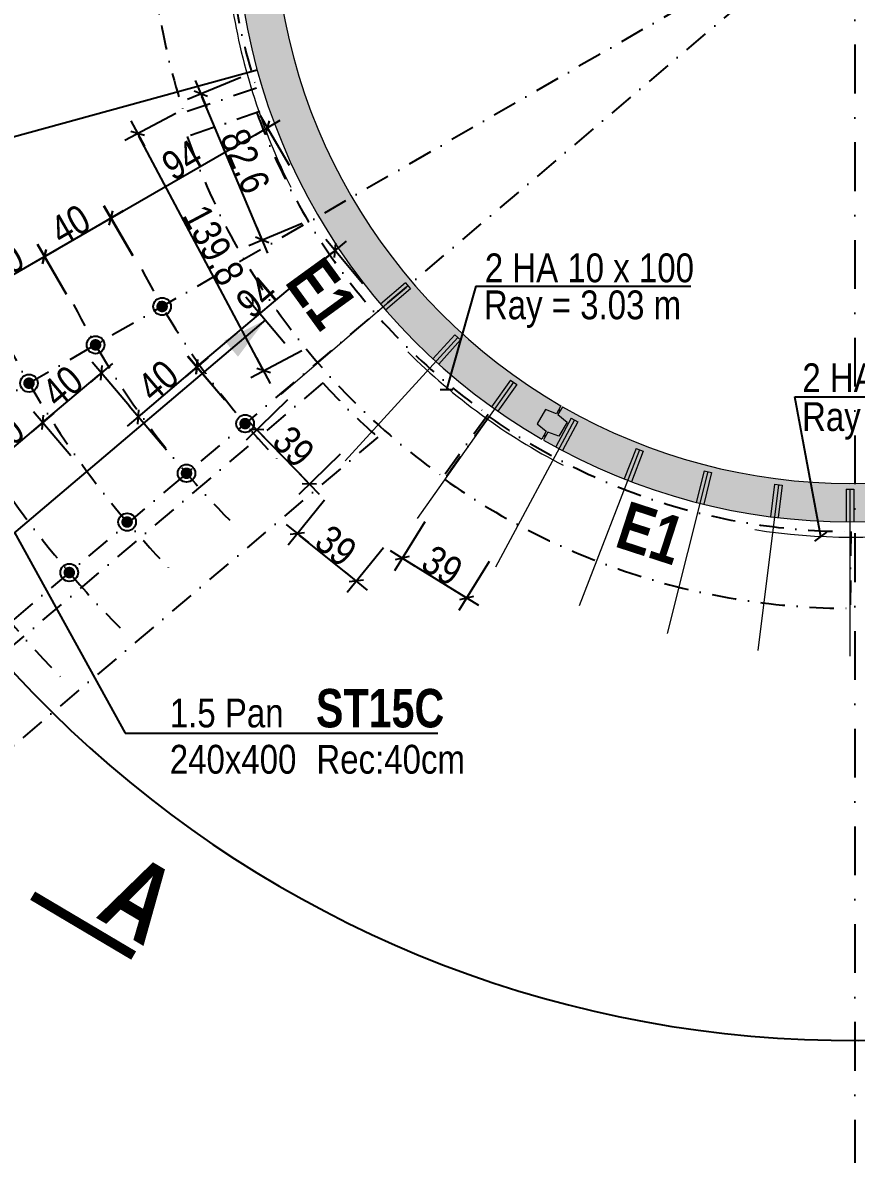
# Model space of a CAD drawing. Header units: metres. Extents: x 33574 to 39801, y -147554 to -143354.
# Drawn here: x 37108 to 37542, y -147015 to -146426 of the extents above; entities that cross this region are included whole.
import ezdxf
from ezdxf.enums import TextEntityAlignment as Align

# ---------------------------------------------------------------- set-up
doc = ezdxf.new("R2010")
doc.units = ezdxf.units.M
doc.header["$PDMODE"] = 65
doc.linetypes.add('INTERROMPU2', pattern=[9.525, 6.35, -3.175])
doc.linetypes.add('TIRETPTX2', pattern=[50.8, 25.4, -12.7, 0, -12.7])
for name, color, linetype in [('01_cote_gen', 4, 'Continuous'), ('01_isolant ext', 2, 'TIRETPTX2'), ('01_linteaux', 3, 'Continuous'), ('01_murs_coup', 5, 'Continuous'), ('01_murs_sup', 2, 'INTERROMPU2'), ('01_poch_murs', 251, 'Continuous'), ('01_texte', 230, 'Continuous'), ('AA_COTES', 2, 'Continuous')]:
    doc.layers.add(name, color=color, linetype=linetype)
doc.styles.add('ARIAL NA', font='ARIALN.TTF')
doc.styles.add('impact', font='impact.ttf')
doc.styles.add('STYLE2', font='ARIALN.TTF')
doc.dimstyles.new('JB50', dxfattribs={"dimscale": 0.1, "dimtxt": 150, "dimasz": 15, "dimexe": 0.1, "dimexo": 0.1, "dimgap": 0.09, "dimtad": 1, "dimdec": 1, "dimdsep": 46, "dimtxsty": 'STYLE2', "dimblk1": 'BOND_G', "dimblk2": 'BOND_D', "dimsah": 1, "dimcen": 1.5, "dimdle": 0.01, "dimse1": 1, "dimse2": 1, "dimclrd": 4, "dimclre": 2, "dimclrt": 6, "dimazin": 2, "dimtfac": 2.333333, "dimtdec": 1, "dimtix": 1, "dimtmove": 2, "dimatfit": 3, "dimldrblk": 'BOND_G', "dimfxl": 1, "dimtolj": 1, "dimtzin": 0, "dimarcsym": 0})
pattern_1 = [(0, (20298.833, -129204.6845), (1.5875, 3.175), [0, -3.175])]

# ---------------------------------------------------------------- blocks, each defined once
blk = doc.blocks.new('BOND_G')
at = {"layer": 'AA_COTES', "color": 0}
for p, q in [((0, -5), (0, 15)), ((5, 0), (-5, 0)), ((1.77, 1.77), (-1.77, -1.77))]:
    blk.add_line(p, q, dxfattribs=at)
blk = doc.blocks.new('BOND_D')
at = {"layer": 'AA_COTES', "color": 0}
for p, q in [((0, 5), (0, -15)), ((5, 0), (-5, 0)), ((-1.77, -1.77), (1.77, 1.77))]:
    blk.add_line(p, q, dxfattribs=at)
blk = doc.blocks.new('*D359')
at = {"layer": '01_cote_gen', "color": 4, "lineweight": -2, "transparency": 16777216}
blk.add_line((37256.41, -146665.23), (37231.06, -146639.1), dxfattribs=at)
at = {"layer": 'DEFPOINTS', "color": 0, "lineweight": 0, "transparency": 16777216}
for p in [(37295.82, -146574.21), (37323.25, -146602.49), (37230.02, -146638.02)]:
    blk.add_point(p, dxfattribs=at)
at = {"layer": '01_cote_gen', "color": 4, "lineweight": -2, "transparency": 16777216, "xscale": 1.5, "yscale": 1.5, "zscale": 1.5}
for name, p, rotation in [('BOND_D', (37230.02, -146638.02), 134.1216744054231), ('BOND_G', (37257.45, -146666.31), 314.1216744054231)]:
    blk.add_blockref(name, p, dxfattribs=dict(at, rotation=rotation))
at = {"layer": '01_cote_gen', "color": 6, "lineweight": 0, "transparency": 16777216, "insert": (37249.24, -146646.82), "char_height": 15, "attachment_point": 5, "rotation": 314.12167, "style": 'STYLE2'}
blk.add_mtext('\\A1;39', dxfattribs=at)
blk = doc.blocks.new('*D385')
at = {"layer": '01_cote_gen', "color": 4, "lineweight": -2, "ltscale": 5, "transparency": 16777216}
blk.add_line((37280.67, -146715.88), (37252.31, -146693.06), dxfattribs=at)
at = {"layer": 'DEFPOINTS', "color": 0, "lineweight": 0, "ltscale": 5, "transparency": 16777216}
for p in [(37323.25, -146602.49), (37353.95, -146627.19), (37251.14, -146692.12)]:
    blk.add_point(p, dxfattribs=at)
at = {"layer": '01_cote_gen', "color": 4, "lineweight": -2, "ltscale": 5, "transparency": 16777216, "xscale": 1.5, "yscale": 1.5, "zscale": 1.5}
for name, p, rotation in [('BOND_D', (37251.14, -146692.12), 141.1809777991677), ('BOND_G', (37281.84, -146716.82), 321.1809777991677)]:
    blk.add_blockref(name, p, dxfattribs=dict(at, rotation=rotation))
at = {"layer": '01_cote_gen', "color": 6, "lineweight": 0, "ltscale": 5, "transparency": 16777216, "insert": (37271.3, -146698.49), "char_height": 15, "attachment_point": 5, "rotation": 321.18098, "style": 'STYLE2'}
blk.add_mtext('\\A1;39', dxfattribs=at)
blk = doc.blocks.new('*D386')
at = {"layer": '01_cote_gen', "color": 4, "lineweight": -2, "ltscale": 5, "transparency": 16777216}
blk.add_line((37338.04, -146724.9), (37307.09, -146705.74), dxfattribs=at)
at = {"layer": 'DEFPOINTS', "color": 0, "lineweight": 0, "ltscale": 5, "transparency": 16777216}
for p in [(37353.95, -146627.19), (37387.45, -146647.93), (37305.81, -146704.95)]:
    blk.add_point(p, dxfattribs=at)
at = {"layer": '01_cote_gen', "color": 4, "lineweight": -2, "ltscale": 5, "transparency": 16777216, "xscale": 1.5, "yscale": 1.5, "zscale": 1.5}
for name, p, rotation in [('BOND_D', (37305.81, -146704.95), 148.2402128682516), ('BOND_G', (37339.31, -146725.69), 328.2402128682516)]:
    blk.add_blockref(name, p, dxfattribs=dict(at, rotation=rotation))
at = {"layer": '01_cote_gen', "color": 6, "lineweight": 0, "ltscale": 5, "transparency": 16777216, "insert": (37326.6, -146708.8), "char_height": 15, "attachment_point": 5, "rotation": 328.24021, "style": 'STYLE2'}
blk.add_mtext('\\A1;39', dxfattribs=at)
blk = doc.blocks.new('*D393')
at = {"layer": '01_cote_gen', "color": 4, "lineweight": -2, "ltscale": 5, "transparency": 16777216}
blk.add_line((37232.33, -146537.83), (37201.52, -146464.43), dxfattribs=at)
at = {"layer": 'DEFPOINTS', "color": 0, "lineweight": 0, "ltscale": 5, "transparency": 16777216}
for p in [(37230.24, -146450.74), (37200.93, -146463.04), (37262.22, -146526.91)]:
    blk.add_point(p, dxfattribs=at)
at = {"layer": '01_cote_gen', "color": 4, "lineweight": -2, "ltscale": 5, "transparency": 16777216, "xscale": 1.5, "yscale": 1.5, "zscale": 1.5}
for name, p, rotation in [('BOND_D', (37200.93, -146463.04), 112.7729544706925), ('BOND_G', (37232.91, -146539.21), 292.7729544706925)]:
    blk.add_blockref(name, p, dxfattribs=dict(at, rotation=rotation))
at = {"layer": '01_cote_gen', "color": 6, "lineweight": 0, "ltscale": 5, "transparency": 16777216, "insert": (37223.99, -146498.16), "char_height": 15, "attachment_point": 5, "rotation": 292.77295, "style": 'STYLE2'}
blk.add_mtext('\\A1;82.6', dxfattribs=at)
blk = doc.blocks.new('*D394')
at = {"layer": '01_cote_gen', "color": 4, "lineweight": -2, "ltscale": 5, "transparency": 16777216}
blk.add_line((37232.91, -146605.93), (37168.73, -146485.11), dxfattribs=at)
at = {"layer": 'DEFPOINTS', "color": 0, "lineweight": 0, "ltscale": 5, "transparency": 16777216}
for p in [(37230.24, -146450.74), (37168.03, -146483.78), (37295.82, -146574.21)]:
    blk.add_point(p, dxfattribs=at)
at = {"layer": '01_cote_gen', "color": 4, "lineweight": -2, "ltscale": 5, "transparency": 16777216, "xscale": 1.5, "yscale": 1.5, "zscale": 1.5}
for name, p, rotation in [('BOND_D', (37168.03, -146483.78), 117.9742648822038), ('BOND_G', (37233.61, -146607.25), 297.9742648822038)]:
    blk.add_blockref(name, p, dxfattribs=dict(at, rotation=rotation))
at = {"layer": '01_cote_gen', "color": 6, "lineweight": 0, "ltscale": 5, "transparency": 16777216, "insert": (37207.59, -146541.92), "char_height": 15, "attachment_point": 5, "rotation": 297.97426, "style": 'STYLE2'}
blk.add_mtext('\\A1;139.8', dxfattribs=at)
blk = doc.blocks.new('*D396')
at = {"layer": '01_cote_gen', "color": 4, "lineweight": -2, "ltscale": 5, "transparency": 16777216}
blk.add_line((37155.49, -146527), (37234.33, -146481.55), dxfattribs=at)
at = {"layer": 'DEFPOINTS', "color": 0, "lineweight": 0, "ltscale": 5, "transparency": 16777216}
for p in [(37235.63, -146480.8), (37262.22, -146526.91), (37180.78, -146573.86)]:
    blk.add_point(p, dxfattribs=at)
at = {"layer": '01_cote_gen', "color": 4, "lineweight": -2, "ltscale": 5, "transparency": 16777216, "xscale": 1.5, "yscale": 1.5, "zscale": 1.5}
for name, p, rotation in [('BOND_D', (37235.63, -146480.8), 29.96162201120326), ('BOND_G', (37154.2, -146527.74), 209.9616220112032)]:
    blk.add_blockref(name, p, dxfattribs=dict(at, rotation=rotation))
at = {"layer": '01_cote_gen', "color": 6, "lineweight": 0, "ltscale": 5, "transparency": 16777216, "insert": (37191.09, -146497.63), "char_height": 15, "attachment_point": 5, "rotation": 29.96162, "style": 'STYLE2'}
blk.add_mtext('\\A1;94', dxfattribs=at)
blk = doc.blocks.new('*D397')
at = {"layer": '01_cote_gen', "color": 4, "lineweight": -2, "ltscale": 5, "transparency": 16777216}
blk.add_line((37120.78, -146547.17), (37152.79, -146528.6), dxfattribs=at)
at = {"layer": 'DEFPOINTS', "color": 0, "lineweight": 0, "ltscale": 5, "transparency": 16777216}
for p in [(37154.08, -146527.85), (37180.72, -146573.76), (37146.12, -146593.83)]:
    blk.add_point(p, dxfattribs=at)
at = {"layer": '01_cote_gen', "color": 4, "lineweight": -2, "ltscale": 5, "transparency": 16777216, "xscale": 1.5, "yscale": 1.5, "zscale": 1.5}
for name, p, rotation in [('BOND_D', (37154.08, -146527.85), 30.12231812357864), ('BOND_G', (37119.49, -146547.92), 210.1223181235787)]:
    blk.add_blockref(name, p, dxfattribs=dict(at, rotation=rotation))
at = {"layer": '01_cote_gen', "color": 6, "lineweight": 0, "ltscale": 5, "transparency": 16777216, "insert": (37132.94, -146531.25), "char_height": 15, "attachment_point": 5, "rotation": 30.12232, "style": 'STYLE2'}
blk.add_mtext('\\A1;40', dxfattribs=at)
blk = doc.blocks.new('*D398')
at = {"layer": '01_cote_gen', "color": 4, "lineweight": -2, "ltscale": 5, "transparency": 16777216}
blk.add_line((37086.25, -146567.06), (37118.3, -146548.58), dxfattribs=at)
at = {"layer": 'DEFPOINTS', "color": 0, "lineweight": 0, "ltscale": 5, "transparency": 16777216}
for p in [(37119.6, -146547.83), (37146.12, -146593.83), (37111.47, -146613.81)]:
    blk.add_point(p, dxfattribs=at)
at = {"layer": '01_cote_gen', "color": 4, "lineweight": -2, "ltscale": 5, "transparency": 16777216, "xscale": 1.5, "yscale": 1.5, "zscale": 1.5}
for name, p, rotation in [('BOND_D', (37119.6, -146547.83), 29.96162201120248), ('BOND_G', (37084.95, -146567.81), 209.9616220112025)]:
    blk.add_blockref(name, p, dxfattribs=dict(at, rotation=rotation))
at = {"layer": '01_cote_gen', "color": 6, "lineweight": 0, "ltscale": 5, "transparency": 16777216, "insert": (37098.45, -146551.18), "char_height": 15, "attachment_point": 5, "rotation": 29.96162, "style": 'STYLE2'}
blk.add_mtext('\\A1;40', dxfattribs=at)
blk = doc.blocks.new('*D399')
at = {"layer": '01_cote_gen', "color": 4, "lineweight": -2, "ltscale": 5, "transparency": 16777216}
blk.add_line((37051.54, -146587.2), (37083.56, -146568.65), dxfattribs=at)
at = {"layer": 'DEFPOINTS', "color": 0, "lineweight": 0, "ltscale": 5, "transparency": 16777216}
for p in [(37084.85, -146567.89), (37111.42, -146613.73), (37076.81, -146633.79)]:
    blk.add_point(p, dxfattribs=at)
at = {"layer": '01_cote_gen', "color": 4, "lineweight": -2, "ltscale": 5, "transparency": 16777216, "xscale": 1.5, "yscale": 1.5, "zscale": 1.5}
for name, p, rotation in [('BOND_D', (37084.85, -146567.89), 30.09824375000712), ('BOND_G', (37050.25, -146587.95), 210.0982437500071)]:
    blk.add_blockref(name, p, dxfattribs=dict(at, rotation=rotation))
at = {"layer": '01_cote_gen', "color": 6, "lineweight": 0, "ltscale": 5, "transparency": 16777216, "insert": (37063.7, -146571.29), "char_height": 15, "attachment_point": 5, "rotation": 30.09824, "style": 'STYLE2'}
blk.add_mtext('\\A1;40', dxfattribs=at)
blk = doc.blocks.new('*D412')
at = {"layer": '01_cote_gen', "color": 4, "lineweight": -2, "ltscale": 5, "transparency": 16777216}
blk.add_line((37058.74, -146684.99), (37086.97, -146661.07), dxfattribs=at)
at = {"layer": 'DEFPOINTS', "color": 0, "lineweight": 0, "ltscale": 5, "transparency": 16777216}
for p in [(37088.12, -146660.11), (37132.42, -146712.41), (37101.9, -146738.26)]:
    blk.add_point(p, dxfattribs=at)
at = {"layer": '01_cote_gen', "color": 4, "lineweight": -2, "ltscale": 5, "transparency": 16777216, "xscale": 1.5, "yscale": 1.5, "zscale": 1.5}
for name, p, rotation in [('BOND_D', (37088.12, -146660.11), 40.26754358797196), ('BOND_G', (37057.59, -146685.96), 220.2675435879719)]:
    blk.add_blockref(name, p, dxfattribs=dict(at, rotation=rotation))
at = {"layer": '01_cote_gen', "color": 6, "lineweight": 0, "ltscale": 5, "transparency": 16777216, "insert": (37067.9, -146667.18), "char_height": 15, "attachment_point": 5, "rotation": 40.26754, "style": 'STYLE2'}
blk.add_mtext('\\A1;40', dxfattribs=at)
blk = doc.blocks.new('*D413')
at = {"layer": '01_cote_gen', "color": 4, "lineweight": -2, "ltscale": 5, "transparency": 16777216}
blk.add_line((37089.26, -146659.14), (37117.49, -146635.22), dxfattribs=at)
at = {"layer": 'DEFPOINTS', "color": 0, "lineweight": 0, "ltscale": 5, "transparency": 16777216}
for p in [(37118.64, -146634.25), (37162.55, -146686.1), (37132.42, -146712.41)]:
    blk.add_point(p, dxfattribs=at)
at = {"layer": '01_cote_gen', "color": 4, "lineweight": -2, "ltscale": 5, "transparency": 16777216, "xscale": 1.5, "yscale": 1.5, "zscale": 1.5}
for name, p, rotation in [('BOND_D', (37118.64, -146634.25), 40.26754358797196), ('BOND_G', (37088.12, -146660.11), 220.2675435879719)]:
    blk.add_blockref(name, p, dxfattribs=dict(at, rotation=rotation))
at = {"layer": '01_cote_gen', "color": 6, "lineweight": 0, "ltscale": 5, "transparency": 16777216, "insert": (37098.42, -146641.33), "char_height": 15, "attachment_point": 5, "rotation": 40.26754, "style": 'STYLE2'}
blk.add_mtext('\\A1;40', dxfattribs=at)
blk = doc.blocks.new('*D414')
at = {"layer": '01_cote_gen', "color": 4, "lineweight": -2, "ltscale": 5, "transparency": 16777216}
blk.add_line((37119.78, -146633.28), (37148.01, -146609.37), dxfattribs=at)
at = {"layer": 'DEFPOINTS', "color": 0, "lineweight": 0, "ltscale": 5, "transparency": 16777216}
for p in [(37149.16, -146608.4), (37193.46, -146660.7), (37162.55, -146686.1)]:
    blk.add_point(p, dxfattribs=at)
at = {"layer": '01_cote_gen', "color": 4, "lineweight": -2, "ltscale": 5, "transparency": 16777216, "xscale": 1.5, "yscale": 1.5, "zscale": 1.5}
for name, p, rotation in [('BOND_D', (37149.16, -146608.4), 40.26754358797196), ('BOND_G', (37118.64, -146634.25), 220.2675435879719)]:
    blk.add_blockref(name, p, dxfattribs=dict(at, rotation=rotation))
at = {"layer": '01_cote_gen', "color": 6, "lineweight": 0, "ltscale": 5, "transparency": 16777216, "insert": (37128.94, -146615.47), "char_height": 15, "attachment_point": 5, "rotation": 40.26754, "style": 'STYLE2'}
blk.add_mtext('\\A1;40', dxfattribs=at)
blk = doc.blocks.new('*D415')
at = {"layer": '01_cote_gen', "color": 4, "lineweight": -2, "ltscale": 5, "transparency": 16777216}
blk.add_line((37169.57, -146630.39), (37197.72, -146606.37), dxfattribs=at)
at = {"layer": 'DEFPOINTS', "color": 0, "lineweight": 0, "ltscale": 5, "transparency": 16777216}
for p in [(37198.86, -146605.4), (37223.89, -146634.73), (37193.46, -146660.7)]:
    blk.add_point(p, dxfattribs=at)
at = {"layer": '01_cote_gen', "color": 4, "lineweight": -2, "ltscale": 5, "transparency": 16777216, "xscale": 1.5, "yscale": 1.5, "zscale": 1.5}
for name, p, rotation in [('BOND_D', (37198.86, -146605.4), 40.47551925391266), ('BOND_G', (37168.43, -146631.36), 220.4755192539126)]:
    blk.add_blockref(name, p, dxfattribs=dict(at, rotation=rotation))
at = {"layer": '01_cote_gen', "color": 6, "lineweight": 0, "ltscale": 5, "transparency": 16777216, "insert": (37178.67, -146612.55), "char_height": 15, "attachment_point": 5, "rotation": 40.47552, "style": 'STYLE2'}
blk.add_mtext('\\A1;40', dxfattribs=at)
blk = doc.blocks.new('*D416')
at = {"layer": '01_cote_gen', "color": 4, "lineweight": -2, "ltscale": 5, "transparency": 16777216}
blk.add_line((37200.14, -146604.27), (37269.68, -146545.57), dxfattribs=at)
at = {"layer": 'DEFPOINTS', "color": 0, "lineweight": 0, "ltscale": 5, "transparency": 16777216}
for p in [(37270.82, -146544.6), (37295.82, -146574.21), (37223.98, -146634.84)]:
    blk.add_point(p, dxfattribs=at)
at = {"layer": '01_cote_gen', "color": 4, "lineweight": -2, "ltscale": 5, "transparency": 16777216, "xscale": 1.5, "yscale": 1.5, "zscale": 1.5}
for name, p, rotation in [('BOND_D', (37270.82, -146544.6), 40.16747306519286), ('BOND_G', (37198.99, -146605.23), 220.1674730651929)]:
    blk.add_blockref(name, p, dxfattribs=dict(at, rotation=rotation))
at = {"layer": '01_cote_gen', "color": 6, "lineweight": 0, "ltscale": 5, "transparency": 16777216, "insert": (37229.96, -146569.06), "char_height": 15, "attachment_point": 5, "rotation": 40.16747, "style": 'STYLE2'}
blk.add_mtext('\\A1;94', dxfattribs=at)
blk = doc.blocks.new('*U447')
at = {"layer": '01_murs_coup', "linetype": 'Continuous', "lineweight": 5}
blk.add_arc((0.74, 326.03), 328, 261.10124, 278.63799, dxfattribs=at)
blk = doc.blocks.new('*U448')
at = {"layer": '01_cote_gen', "color": 0, "linetype": 'ByBlock', "lineweight": -2, "transparency": 16777216}
for p, rotation in [((37230.66, -146464.77), 287.9999999999999), ((37348.06, -146628.53), 323.9999999999999)]:
    blk.add_blockref('*U447', p, dxfattribs=dict(at, rotation=rotation))
blk.add_blockref('*U447', (37539.29, -146692.01), dxfattribs=at)

msp = doc.modelspace()

# ---------------------------------------------------------------- hatches: boundary and pattern name
at = {"layer": '01_murs_sup', "ltscale": 3}
h = msp.add_hatch(dxfattribs=at)
h.set_pattern_fill('DASH', color=256, scale=2.5, angle=135)
h.set_pattern_definition([(135, (1211.6615, -135886.377), (-11.2253202, 9e-16), [7.9375, -7.9375])])
h.paths.add_polyline_path([(38407.86, -146612.69), (38407.86, -146515.63), (38596.38, -146515.63), (38596.38, -146499.63), (38407.86, -146499.63), (38407.86, -146366), (38387.86, -146366), (38387.86, -146515.63), (38387.86, -146592.63, -0.331617), (37538.85, -147225.3), (37538.85, -147250.3, 0.04526), (37702.76, -147235.43, -0.678492), (37759.08, -147223.28, 0.029086), (37860.17, -147191.75, -0.678665), (37913.42, -147169.73, 0.039631), (38039.75, -147100.23, -0.058892), (38038.9, -147093, -0.595794), (38086.85, -147067.05, 0.039592), (38194.71, -146971.57, -0.114707), (38191.53, -146957.89, -0.523076), (38233.36, -146928.85, 0.100091)])
h.paths.add_polyline_path([(36668.44, -146504.81), (36665.09, -146366), (36640.08, -146366), (36642.97, -146485.71, -0.328756), (36664.8, -146515.32, -0.255395), (36650.55, -146541.41, 0.060716), (36725.1, -146748.86, -0.449633), (36759.79, -146779.63, -0.175361), (36752.61, -146799.47, 0.018369), (36788.51, -146855.94, -0.49138), (36827.36, -146885.93, -0.140327), (36822.67, -146902.33, 0.039537), (36920.22, -147008.05, -0.562063), (36965.47, -147035.58, -0.084286), (36963.73, -147045.81, 0.030117), (37052.78, -147109.79, -0.624137), (37102.81, -147134.26, -0.038185), (37102.45, -147138.97, 0.023759), (37180.29, -147176.77, -0.678492), (37233.94, -147197.76, 0.064835), (37463.95, -147247.22, -0.678492), (37521.49, -147250.13, 0.004763), (37538.85, -147250.3), (37538.85, -147225.3, -0.360186)])
at = {"layer": '01_poch_murs'}
h = msp.add_hatch(dxfattribs=at)
h.set_pattern_fill('DOTS', color=256, scale=2)
h.set_pattern_definition(pattern_1)
h.paths.add_polyline_path([(37229.76, -146372.5), (37224.56, -146372.5), (37223.57, -146366.52), (37218.81, -146366.53, 0.06527), (37229.76, -146449)])
h.paths.add_polyline_path([(37238.81, -146366.5), (37234.06, -146366.5), (37233.06, -146372.5), (37229.76, -146372.5), (37229.76, -146449, 0.047078), (37250.75, -146505.34), (37273.14, -146505.34, -0.120933)])
h.paths.add_polyline_path([(37273.14, -146505.34), (37250.75, -146505.34, 0.115793), (37342.84, -146618.96), (37355.1, -146603.17, -0.10758)])
h.paths.add_polyline_path([(37355.1, -146603.17), (37342.84, -146618.96, 0.033503), (37378.38, -146642.87), (37380.76, -146638.76), (37376.06, -146634.89), (37380.31, -146627.53), (37386.01, -146629.67), (37388.38, -146625.55, -0.033462)])
h = msp.add_hatch(dxfattribs=at)
h.set_pattern_fill('DOTS', color=256, scale=2)
h.set_pattern_definition(pattern_1)
h.paths.add_polyline_path([(37417.06, -146640.18, -0.02601), (37389.25, -146626.05), (37386.87, -146630.17), (37391.57, -146634.03), (37387.32, -146641.39), (37381.62, -146639.26), (37379.25, -146643.37, 0.026026), (37408.93, -146658.45)])
h.paths.add_polyline_path([(37418.81, -146640.95, -0.001599), (37417.06, -146640.18), (37408.93, -146658.45, 0.00839), (37418.81, -146662.64)])
h.paths.add_polyline_path([(37418.81, -146640.95), (37418.81, -146662.64, 0.096409), (37538.83, -146686), (37538.83, -146666, -0.103257)])
h.paths.add_polyline_path([(37578.81, -146663.32, -0.033432), (37538.83, -146666), (37538.83, -146686, 0.03133), (37578.81, -146683.49)])
h.paths.add_polyline_path([(37652.1, -146665.27), (37640.85, -146648.11, -0.053375), (37578.81, -146663.32), (37578.81, -146683.49, 0.059202)])
h.paths.add_polyline_path([(37698.4, -146643.36), (37696.04, -146639.26), (37690.34, -146641.39), (37686.09, -146634.03), (37690.79, -146630.17), (37688.4, -146626.04, -0.043777), (37640.85, -146648.11), (37652.1, -146665.27, 0.040088)])
h.paths.add_polyline_path([(37738.81, -146615.8), (37738.81, -146589.6, -0.051137), (37689.27, -146625.54), (37691.65, -146629.67), (37697.35, -146627.53), (37701.6, -146634.89), (37696.9, -146638.76), (37699.27, -146642.86, 0.037488)])
h.paths.add_polyline_path([(37826.88, -146505.34), (37804.49, -146505.34, -0.089741), (37738.81, -146589.6), (37738.81, -146615.8, 0.11174)])
h.paths.add_polyline_path([(37849.76, -146441.56), (37849.76, -146372.5), (37844.6, -146372.5), (37843.6, -146366.5), (37838.81, -146366.5, -0.120933), (37804.49, -146505.34), (37826.88, -146505.34, 0.053087)])
h.paths.add_polyline_path([(37858.81, -146366.53), (37854.09, -146366.52), (37853.1, -146372.5), (37849.76, -146372.5), (37849.76, -146441.56, 0.059253)])
h = msp.add_hatch(color=256, dxfattribs=at)
h.dxf.hatch_style = 1
h.paths.add_polyline_path([(37391.57, -146634.03), (37386.87, -146630.17), (37388.06, -146628.11), (37387.19, -146627.61), (37386.01, -146629.67), (37380.31, -146627.53), (37376.06, -146634.89), (37380.76, -146638.76), (37379.57, -146640.82), (37380.43, -146641.32), (37381.62, -146639.26), (37387.32, -146641.39)])

# ---------------------------------------------------------------- linework, layer by layer
at = {"layer": '01_isolant ext'}
msp.add_line((37541.36, -145266.75), (37541.36, -147465.24), dxfattribs=at)
at = {"layer": '01_isolant ext', "ltscale": 0.5}
for p, q in [((37541.36, -146366), (36783.72, -146802.74)), ((37541.36, -146366), (36877.22, -146928.58)), ((37229.9, -146460.08), (37192.02, -146472.95)), ((37231.7, -146472.33), (37193.86, -146485.29)), ((37231.7, -146472.33), (37193.9, -146485.41)), ((37264.47, -146613.66), (36921.83, -146903.9)), ((37350.45, -146630.11), (37327.05, -146662.55)), ((37351.06, -146631.28), (37327.74, -146663.77)), ((37293.03, -146641.89), (36949.56, -146932.84)), ((37539.28, -146691.02), (37539.02, -146731.02))]:
    msp.add_line(p, q, dxfattribs=at)
for centre, radius, start, end in [((37539.46, -146360.23), 365.27, 162.62268, 197.97365), ((37539.46, -146360.23), 325.27, 162.5179, 197.87595), ((37538.74, -146361.27), 328.22, 199.79552, 234.99343), ((37538.47, -146365.02), 365, 199.23961, 234.60354), ((37538.81, -146366), 414, 207.10779, 224.69901), ((37538.81, -146366), 454, 207.0937, 224.67724), ((37538.81, -146366), 494, 207.0819, 224.65899), ((37538.81, -146366), 534, 207.07186, 224.64348), ((37538.47, -146365.02), 370, 222.22153, 228.44301), ((37538.81, -146366), 574, 207.06322, 224.63013), ((37538.84, -146366.02), 325, 234.70441, 270.07739), ((37538.84, -146366.02), 365, 234.66421, 270.02813), ((37539.87, -146340.32), 841, 224.8875, 250.89837), ((37539.87, -146340.32), 881, 224.8875, 250.93364)]:
    msp.add_arc(centre, radius, start, end, dxfattribs=at)
at = {"layer": '01_linteaux', "lineweight": 0}
for p, q in [((37308.75, -146563.13), (37242.68, -146619.74)), ((37307.44, -146561.61), (37294.54, -146572.67)), ((37310.05, -146564.65), (37297.14, -146575.71)), ((37307.44, -146561.61), (37310.05, -146564.65)), ((37333.24, -146588.57), (37321.79, -146601.13)), ((37333.24, -146588.57), (37336.19, -146591.26)), ((37334.72, -146589.92), (37276.1, -146654.21)), ((37336.19, -146591.26), (37324.75, -146603.82)), ((37363.78, -146613.3), (37313.51, -146684.31)), ((37362.15, -146612.15), (37352.33, -146626.02)), ((37362.15, -146612.15), (37365.41, -146614.46)), ((37365.41, -146614.46), (37355.59, -146628.33)), ((37395.5, -146632.94), (37354.34, -146709.59)), ((37393.74, -146632), (37385.7, -146646.97)), ((37397.26, -146633.89), (37389.22, -146648.86)), ((37393.74, -146632), (37397.26, -146633.89)), ((37429.39, -146648.53), (37397.96, -146729.66)), ((37427.52, -146647.81), (37421.39, -146663.66)), ((37427.52, -146647.81), (37431.25, -146649.26)), ((37431.25, -146649.26), (37425.12, -146665.1)), ((37464.94, -146659.84), (37443.72, -146744.22)), ((37463, -146659.36), (37458.86, -146675.84)), ((37466.88, -146660.33), (37462.73, -146676.81)), ((37463, -146659.36), (37466.88, -146660.33)), ((37501.61, -146666.7), (37490.92, -146753.04)), ((37499.63, -146666.45), (37497.54, -146683.32)), ((37499.63, -146666.45), (37503.6, -146666.94)), ((37503.6, -146666.94), (37501.51, -146683.81)), ((37536.85, -146669), (37536.85, -146685.99)), ((37536.85, -146669), (37540.85, -146669)), ((37538.85, -146669), (37538.85, -146756)), ((37540.85, -146669), (37540.85, -146685.99))]:
    msp.add_line(p, q, dxfattribs=at)
at = {"layer": '01_linteaux', "ltscale": 0.01, "const_width": 3, "flags": 128}
for points in [[(37179.28, -146573.86, 1), (37182.28, -146573.86, 1)], [(37144.62, -146593.83, 1), (37147.62, -146593.83, 1)], [(37109.97, -146613.81, 1), (37112.97, -146613.81, 1)], [(37222.48, -146634.84, 1), (37225.48, -146634.84, 1)], [(37191.96, -146660.7, 1), (37194.96, -146660.7, 1)], [(37161.05, -146686.1, 1), (37164.05, -146686.1, 1)], [(37130.92, -146712.41, 1), (37133.92, -146712.41, 1)]]:
    msp.add_lwpolyline(points, format="xyb", close=True, dxfattribs=at)
at = {"layer": '01_linteaux', "ltscale": 0.01}
for centre in [(37180.78, -146573.86), (37146.12, -146593.83), (37111.47, -146613.81), (37223.98, -146634.84), (37193.46, -146660.7), (37162.55, -146686.1), (37132.42, -146712.41)]:
    msp.add_circle(centre, 4.59, dxfattribs=at)
at = {"layer": '01_linteaux', "linetype": 'TIRETPTX2', "ltscale": 0.5}
msp.add_arc((37538.85, -146339.3), 922, 186.43891, 321.92875, dxfattribs=at)
at = {"layer": '01_murs_coup', "linetype": 'Continuous', "lineweight": 5}
for p, q in [((37380.31, -146627.53), (37376.06, -146634.89)), ((37386.01, -146629.67), (37380.31, -146627.53)), ((37388.38, -146625.55), (37386.01, -146629.67)), ((37389.25, -146626.05), (37386.87, -146630.17)), ((37386.87, -146630.17), (37391.57, -146634.03)), ((37376.06, -146634.89), (37380.76, -146638.76)), ((37391.57, -146634.03), (37387.32, -146641.39)), ((37380.76, -146638.76), (37378.38, -146642.87)), ((37381.62, -146639.26), (37379.25, -146643.37)), ((37387.32, -146641.39), (37381.62, -146639.26))]:
    msp.add_line(p, q, dxfattribs=at)
for centre, radius, start, end in [((37538.81, -146366), 320, 180.09549, 239.91048), ((37538.81, -146366), 300, 180.09549, 239.90451), ((37538.85, -146339.3), 886, 190.7667, 331.31329), ((37538.81, -146366), 300, 240.09549, 299.90986), ((37538.81, -146366), 320, 240.08952, 299.9155)]:
    msp.add_arc(centre, radius, start, end, dxfattribs=at)
at = {"layer": '01_murs_sup', "ltscale": 0.05}
msp.add_arc((37538.85, -146339.3), 886, 190.7667, 343.38551, dxfattribs=at)
at = {"layer": '01_poch_murs'}
for p, q in [((37387.19, -146627.61), (37388.06, -146628.11)), ((37379.57, -146640.82), (37380.43, -146641.32))]:
    msp.add_line(p, q, dxfattribs=at)
at = {"layer": '01_texte'}
for p, q in [((37230.24, -146450.74), (36691.65, -146598.64)), ((37344.18, -146563.24), (37328.85, -146617.08)), ((37344.18, -146563.24), (37455.98, -146563.24)), ((37224.44, -146568.74), (37244.7, -146592.93)), ((37234.57, -146580.84), (36900.09, -146864.17)), ((37325.52, -146617.08), (37332.18, -146617.08)), ((37510.1, -146620.96), (37621.9, -146620.96)), ((37523.77, -146693.65), (37510.1, -146620.96)), ((37103.84, -146691.58), (37161.59, -146796.09)), ((37520.62, -146696.01), (37526.92, -146691.29)), ((37161.59, -146796.09), (37324.24, -146796.09))]:
    msp.add_line(p, q, dxfattribs=at)
at = {"layer": '01_texte', "const_width": 5, "flags": 128}
msp.add_lwpolyline([(37113.36, -146880.69), (37165.95, -146911.88)], dxfattribs=at)
at = {"layer": '01_texte'}
msp.add_arc((37538.85, -146366), 590, 195.35532, 180.00002, dxfattribs=at)
for points in [[(37234.57, -146580.84), (37213.2, -146591.57), (37216.73, -146595.78)], [(37234.57, -146580.84), (37220.26, -146599.99), (37216.73, -146595.78)]]:
    msp.add_solid(points, dxfattribs=at)

# ---------------------------------------------------------------- block references
at = {"layer": '01_cote_gen', "lineweight": 0}
msp.add_blockref('*U448', (0, 0), dxfattribs=at)

# ---------------------------------------------------------------- texts
at = {"layer": '01_texte', "style": 'impact'}
for rotation, p in [(306, (37247.72, -146578.88)), (342, (37428.93, -146710.82))]:
    msp.add_text('E1', height=25, rotation=rotation, dxfattribs=at).set_placement(p, align=Align.BOTTOM_CENTER)
at = {"layer": '01_texte'}
for s, height, style, p in [('2 HA 10 x 100', 15, 'ARIAL NA', (37348.78, -146561.23)), ('Ray = 3.03 m', 15, 'ARIAL NA', (37348.3, -146580.5)), ('2 HA 10 x 100', 15, 'ARIAL NA', (37514.09, -146618.44)), ('Ray = 3.03 m', 15, 'ARIAL NA', (37513.95, -146638.69)), ('1.5 Pan', 15, 'ARIAL NA', (37184.77, -146793.04)), ('ST15C', 20, 'impact', (37260.87, -146793.04)), ('240x400', 15, 'ARIAL NA', (37184.77, -146817.14)), ('Rec:40cm', 15, 'ARIAL NA', (37261.09, -146817.14))]:
    msp.add_text(s, height=height, dxfattribs=dict(at, style=style)).set_placement(p)
at = {"layer": '01_texte', "style": 'impact'}
msp.add_text('A', height=40, rotation=329.32067, dxfattribs=at).set_placement((37145.41, -146891.65))

# ---------------------------------------------------------------- dimensions: what is measured, and where the dimension line sits
at = {"layer": '01_cote_gen', "lineweight": 0, "ltscale": 5}
for p1, p2, distance, picture, middle in [((37295.82, -146574.21), (37230.24, -146450.74), 70.44, '*D394', (37207.59, -146541.92)), ((37262.22, -146526.91), (37230.24, -146450.74), 31.78, '*D393', (37223.99, -146498.16)), ((37180.78, -146573.86), (37262.22, -146526.91), 53.23, '*D396', (37191.09, -146497.63)), ((37146.12, -146593.83), (37180.72, -146573.76), 53.08, '*D397', (37132.94, -146531.25)), ((37111.47, -146613.81), (37146.12, -146593.83), 53.1, '*D398', (37098.45, -146551.18)), ((37223.98, -146634.84), (37295.82, -146574.21), 38.75, '*D416', (37229.96, -146569.06)), ((37076.81, -146633.79), (37111.42, -146613.73), 52.98, '*D399', (37063.7, -146571.29)), ((37193.46, -146660.7), (37223.89, -146634.73), 38.56, '*D415', (37178.67, -146612.55))]:
    dim = msp.add_aligned_dim(p1=p1, p2=p2, distance=distance, dimstyle='JB50', dxfattribs=at)
    dim.commit()
    dim.dimension.update_dxf_attribs({"geometry": picture, "text_midpoint": middle})
at = {"layer": '01_cote_gen', "lineweight": 0}
dim = msp.add_aligned_dim(p1=(37323.25, -146602.49), p2=(37295.82, -146574.21), distance=91.66, text='39', dimstyle='JB50', dxfattribs=at)
dim.commit()
dim.dimension.update_dxf_attribs({"geometry": '*D359', "text_midpoint": (37249.24, -146646.82)})
at = {"layer": '01_cote_gen', "lineweight": 0, "ltscale": 5}
for base, p1, p2, picture, middle in [((37149.16, -146608.4), (37162.55, -146686.1), (37193.46, -146660.7), '*D414', (37128.94, -146615.47)), ((37118.64, -146634.25), (37132.42, -146712.41), (37162.55, -146686.1), '*D413', (37098.42, -146641.33)), ((37088.12, -146660.11), (37101.9, -146738.26), (37132.42, -146712.41), '*D412', (37067.9, -146667.18))]:
    dim = msp.add_linear_dim(base=base, p1=p1, p2=p2, angle=220.26754, dimstyle='JB50', dxfattribs=at)
    dim.commit()
    dim.dimension.update_dxf_attribs({"geometry": picture, "text_midpoint": middle})
for p1, p2, distance, picture, middle in [((37353.95, -146627.19), (37323.25, -146602.49), 115.03, '*D385', (37271.3, -146698.49)), ((37387.45, -146647.93), (37353.95, -146627.19), 91.45, '*D386', (37326.6, -146708.8))]:
    dim = msp.add_aligned_dim(p1=p1, p2=p2, distance=distance, text='39', dimstyle='JB50', dxfattribs=at)
    dim.commit()
    dim.dimension.update_dxf_attribs({"geometry": picture, "text_midpoint": middle})

doc.saveas('drawing.dxf')
